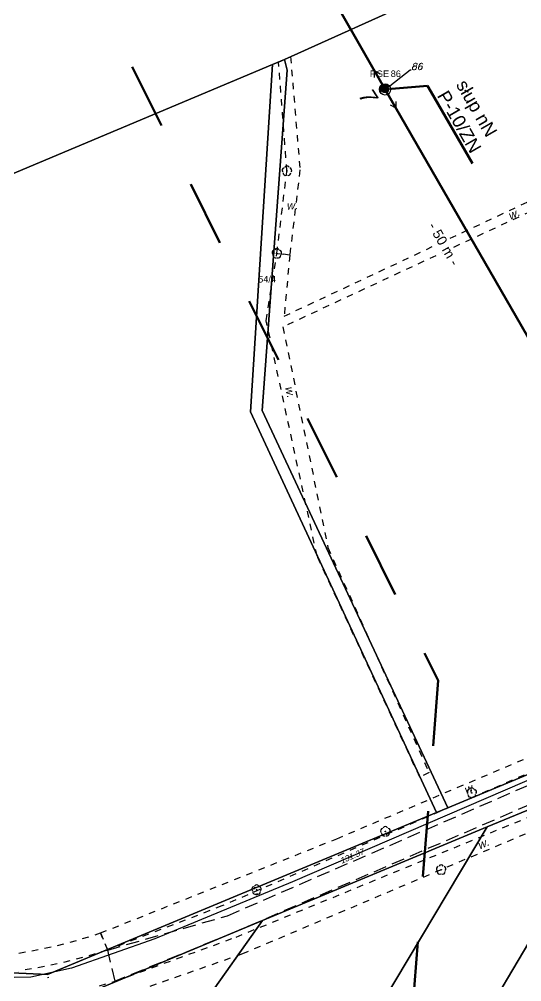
# Model space of a CAD drawing. Header units: metres. Extents: x 7542702 to 7555152, y 5804026 to 5815503.
# Drawn here: x 7547195.9 to 7547272.6, y 5806736 to 5806882.9 of the extents above; entities that cross this region are included whole.
import ezdxf
from ezdxf import colors
from ezdxf.entities.mleader import LeaderData, LeaderLine
from ezdxf.enums import TextEntityAlignment as Align
from ezdxf.math import Vec2, Vec3

# ---------------------------------------------------------------- set-up
doc = ezdxf.new("R2010")
doc.units = ezdxf.units.M
for name, pattern in [('4001', [0]), ('4002', [2, 1, -1]), ('4003', [3, 2, -1])]:
    doc.linetypes.add(name, pattern=pattern)
doc.layers.add('!tele', color=30, linetype='Continuous', lineweight=50, plot=False)
for name, color, linetype, lineweight in [('!trafo', 6, '4002', 50), ('_numery slupow etap 4 cz. 2', 7, 'Continuous', 40), ('_SIEC_NAPOWIETRZNA', 5, 'Continuous', 50), ('_SLUP_DZIERZAWIONY_ENERGETYCZNY', 1, 'Continuous', 30)]:
    doc.layers.add(name, color=color, linetype=linetype, lineweight=lineweight)
for name, color, linetype in [('_MM opisy', 7, 'Continuous'), ('_MM slupy', 5, 'Continuous'), ('Drogi', 135, 'Continuous'), ('Dzialki', 165, 'Continuous'), ('Linie_napowietrzne', 184, 'Continuous'), ('makro-numeracja-punktow', 7, 'Continuous'), ('Projekty', 252, 'Continuous'), ('Roslinnosc', 104, 'Continuous'), ('Uz_Telekomunikacja', 252, 'Continuous'), ('Wody', 184, 'Continuous')]:
    doc.layers.add(name, color=color, linetype=linetype)
doc.layers.add('DIM', color=7, linetype='Continuous', plot=False)
doc.styles.add('DYN_DIM', font='arial.ttf')
doc.styles.add('GeodText', font='romans.shx', dxfattribs={"oblique": 14.323945})
doc.styles.get("Standard").update_dxf_attribs({"font": 'arial.ttf'})
doc.dimstyles.new('opis linie', dxfattribs={"dimtxt": 1.5, "dimasz": 0.18, "dimexe": 0.18, "dimexo": 0.0625, "dimgap": 2.5, "dimtad": 4, "dimdec": 0, "dimzin": 0, "dimdsep": 46, "dimtxsty": 'Standard', "dimcen": 0.09, "dimse1": 1, "dimse2": 1, "dimsd1": 1, "dimsd2": 1, "dimclrt": 256, "dimadec": 0, "dimazin": 0, "dimtfac": 1, "dimtdec": 0, "dimtofl": 0, "dimtmove": 0, "dimatfit": 3, "dimfxl": 1, "dimtfill": 1, "dimtolj": 1, "dimtzin": 0, "dimarcsym": 0})
doc.dimstyles.get("Standard").update_dxf_attribs({"dimtxt": 0.18, "dimasz": 0.18, "dimexe": 0.18, "dimexo": 0.0625, "dimgap": 0.09, "dimtad": 0, "dimtih": 1, "dimtoh": 1, "dimdec": 4, "dimzin": 0, "dimdsep": 46, "dimtxsty": 'Standard', "dimcen": 0.09, "dimadec": 0, "dimazin": 0, "dimtfac": 1, "dimtdec": 4, "dimtofl": 0, "dimtmove": 0, "dimatfit": 3, "dimfxl": 1, "dimtolj": 1, "dimtzin": 0, "dimarcsym": 0})

# ---------------------------------------------------------------- blocks, each defined once
blk = doc.blocks.new('1422')
at = {"layer": 'Roslinnosc', "color": 104, "linetype": 'Continuous'}
blk.add_circle((0, 0), 0.1, dxfattribs=at)
for centre, start, end in [((-0.71, 0.23), 102.5, 221.75), ((0, 0.75), 30.19, 149.77), ((0.71, 0.23), 318.3, 77.49), ((-0.44, -0.61), 174.33, 293.45), ((0.44, -0.61), 246.24, 5.74)]:
    blk.add_arc(centre, 0.75, start, end, dxfattribs=at)
blk = doc.blocks.new('1361')
at = {"layer": 'Linie_napowietrzne', "color": 184, "linetype": 'Continuous'}
blk.add_circle((0, 0), 0.5, dxfattribs=at)
blk = doc.blocks.new('1366')
at = {"layer": 'Linie_napowietrzne', "color": 184, "linetype": 'Continuous'}
for p, q in [((0, 1), (0, 11)), ((-1, 4.8), (0, 6.5)), ((1, 4.8), (0, 6.5))]:
    blk.add_line(p, q, dxfattribs=at)
blk = doc.blocks.new('1756')
at = {"layer": 'Uz_Telekomunikacja', "color": 220, "linetype": 'Continuous'}
for radius in [0.16, 0.08]:
    blk.add_circle((0, 0), radius, dxfattribs=at)
blk = doc.blocks.new('SLUP_DZIERZAWIONY')
h = blk.add_hatch(color=256)
h.dxf.hatch_style = 1
h.paths.add_polyline_path([(0.53, 0, 1), (-0.53, 0, 1)])
at = {"lineweight": 30}
blk.add_circle((0, 0), 0.527, dxfattribs=at)
at = {"color": 7, "style": 'DYN_DIM', "flags": 13}
blk.add_attdef('ODC_FUNKCJONALNY', text='', height=1, dxfattribs=at).set_placement((0.36, 3.33), align=Align.CENTER)
at = {"color": 7, "flags": 12}
blk.add_attdef('WLASCICIEL', text='', height=1, dxfattribs=at).set_placement((0.63, 1.89), align=Align.RIGHT)
blk.add_attdef('SLUP_NUMER', (0.87, 1.89), '', height=1, dxfattribs=at)
blk.add_attdef('TYP', text='', height=1, dxfattribs=at).set_placement((0, -2.82), align=Align.CENTER)
blk = doc.blocks.new('ZN')
at = {"layer": '_MM slupy', "transparency": 33554687}
h = blk.add_hatch(color=256, dxfattribs=at)
h.dxf.hatch_style = 1
h.paths.add_polyline_path([(0, -0.86), (0, 0.86, 1)])
at = {"layer": '_MM slupy'}
blk.add_circle((0, 0), 0.857, dxfattribs=at)
blk = doc.blocks.new('*D226')
at = {"layer": 'Defpoints', "color": 0}
for p in [(7547227.68, 5806914.28), (7547251.09, 5806871.85), (7547251.74, 5806872.22)]:
    blk.add_point(p, dxfattribs=at)
at = {"layer": 'DIM', "insert": (7547236.22, 5806891.26), "char_height": 1.5, "attachment_point": 5, "rotation": 299.7713, "bg_fill": 3, "box_fill_scale": 1.1, "bg_fill_color": 9, "bg_fill_true_color": 13158600, "bg_fill_transparency": 0}
blk.add_mtext('\\A1;- 48 m -', dxfattribs=at)
blk = doc.blocks.new('*D227')
at = {"layer": 'Defpoints', "color": 0}
for p in [(7547251.74, 5806872.22), (7547276, 5806828.68), (7547276.64, 5806829.05)]:
    blk.add_point(p, dxfattribs=at)
at = {"layer": 'DIM', "insert": (7547260.71, 5806848.63), "char_height": 1.5, "attachment_point": 5, "rotation": 299.9833, "bg_fill": 3, "box_fill_scale": 1.1, "bg_fill_color": 9, "bg_fill_true_color": 13158600, "bg_fill_transparency": 0}
blk.add_mtext('\\A1;- 50 m -', dxfattribs=at)
blk = doc.blocks.new('q')
at = {"layer": '_MM slupy'}
blk.add_blockref('ZN', (0, 0), dxfattribs=at)
at = {"layer": '_MM opisy'}
ml = blk.add_multileader_mtext('Standard', dxfattribs=at)
ml.set_content('\\pxql;słup nN\\PP-10/ZN', color=256)
ml.set_leader_properties()
ml.build(insert=Vec2(0, 0))
ml.multileader.update_dxf_attribs({"has_text_frame": 1, "text_left_attachment_type": 5, "text_right_attachment_type": 5, "dogleg_length": 1, "arrow_head_size": 1})
ctx = ml.context
ctx.base_point, ctx.char_height, ctx.arrow_head_size, ctx.landing_gap_size, ctx.plane_origin = Vec3(3.75, 5.9), 2, 1, 1, Vec3(1.72, -1.42)
ctx.left_attachment, ctx.right_attachment = 5, 5
notes = []
notes.append((ctx, [(0, (1, 1, 0), (2.75, 5.9), (1, 0), 1, [(0, [(0, 0), (2.75, 5.9)], 0, [])])]))
ctx.mtext.insert, ctx.mtext.flow_direction = Vec3(4.75, 11.7), 5
ctx.mtext.has_bg_fill, ctx.mtext.bg_color, ctx.mtext.bg_scale_factor, ctx.mtext.bg_transparency, ctx.mtext.use_window_bg_color = 1, -1023410175, 1, 0, 1
for ctx, leaders in notes:
    for number, flags, end, landing, length, lines in leaders:
        leader = LeaderData()
        leader.index, (leader.has_last_leader_line, leader.has_dogleg_vector, leader.attachment_direction) = number, flags
        leader.last_leader_point, leader.dogleg_vector, leader.dogleg_length = Vec3(end), Vec3(landing), length
        for number, points, colour, breaks in lines:
            line = LeaderLine()
            line.index, line.vertices, line.color, line.breaks = number, Vec3.list(points), colors.encode_raw_color(colour), breaks
            leader.lines.append(line)
        ctx.leaders.append(leader)

msp = doc.modelspace()

# ---------------------------------------------------------------- linework, layer by layer
at = {"layer": '!tele', "elevation": 128.39}
msp.add_lwpolyline([(7546753, 5807364.54), (7546789.8, 5807342.99), (7546826.37, 5807322.07), (7546858.1, 5807303.47), (7546890.33, 5807282.98), (7546919.55, 5807253.69), (7546951.96, 5807219.03), (7546982.28, 5807186.48), (7547015.93, 5807152.6), (7547051.12, 5807122.23), (7547086.27, 5807093.58), (7547120.66, 5807066), (7547158.85, 5807035.02), (7547173.19, 5807009.18), (7547193.07, 5806974.33), (7547210.83, 5806943.6), (7547227.68, 5806914.28), (7547251.74, 5806872.22), (7547276.64, 5806829.05), (7547299.32, 5806789.72), (7547299.32, 5806789.68)], dxfattribs=at)
at = {"layer": '!trafo', "ltscale": 10}
msp.add_lwpolyline([(7546747.54, 5807433.55), (7546707.13, 5807334.94), (7547051.46, 5807071.49), (7547150.64, 5807000.95), (7547259.86, 5806782.01), (7547244.22, 5806581.99), (7547760.47, 5806214.35), (7547791.76, 5806291.46), (7547331.38, 5806646.8), (7547319.09, 5806843.46), (7547208.46, 5807050.19), (7546929.11, 5807322.84)], close=True, dxfattribs=at)
at = {"layer": '_SIEC_NAPOWIETRZNA'}
for points in [[(7547251.74, 5806872.22), (7547227.68, 5806914.28)], [(7547276.64, 5806829.05), (7547251.74, 5806872.22)]]:
    msp.add_lwpolyline(points, dxfattribs=at)
at = {"layer": 'Drogi', "color": 8, "linetype": '4003'}
for p, q in [((7547227.68, 5806746.09, 132.88), (7547311.67, 5806782.52, 130.95)), ((7547227.68, 5806746.09, 132.88), (7547311.67, 5806782.52, 130.95)), ((7547312.46, 5806779.74, 131.1), (7547228.66, 5806743.53, 132.85)), ((7547312.46, 5806779.74, 131.1), (7547228.66, 5806743.53, 132.85)), ((7547209.39, 5806740.86, 132.96), (7547227.68, 5806746.09, 132.88)), ((7547209.39, 5806740.86, 132.96), (7547227.68, 5806746.09, 132.88)), ((7547228.66, 5806743.53, 132.85), (7547210.51, 5806736.09, 133.06)), ((7547228.66, 5806743.53, 132.85), (7547210.51, 5806736.09, 133.06)), ((7547210.51, 5806736.09, 133.06), (7547209.39, 5806740.86, 132.96)), ((7547210.51, 5806736.09, 133.06), (7547209.39, 5806740.86, 132.96))]:
    msp.add_line(p, q, dxfattribs=at)
at = {"layer": 'Dzialki'}
for p, q in [((7547236.4, 5806876.8), (7547337.36, 5806922.3)), ((7547337.36, 5806922.3), (7547236.4, 5806876.8)), ((7547236.4, 5806876.8), (7547337.36, 5806922.3)), ((7547180.09, 5806853.16), (7547234.55, 5806876.03)), ((7547234.55, 5806876.03), (7547180.09, 5806853.16)), ((7547180.09, 5806853.16), (7547234.55, 5806876.03)), ((7547234.55, 5806876.03), (7547231.2, 5806823)), ((7547231.2, 5806823), (7547234.55, 5806876.03)), ((7547234.55, 5806876.03), (7547231.2, 5806823)), ((7547231.2, 5806823), (7547234.55, 5806876.03)), ((7547236.4, 5806876.8), (7547234.55, 5806876.03)), ((7547234.55, 5806876.03), (7547236.4, 5806876.8)), ((7547234.55, 5806876.03), (7547236.4, 5806876.8)), ((7547236.79, 5806875.18), (7547236.4, 5806876.8)), ((7547236.4, 5806876.8), (7547236.79, 5806875.18)), ((7547236.79, 5806875.18), (7547236.4, 5806876.8)), ((7547236.4, 5806876.8), (7547236.79, 5806875.18)), ((7547233, 5806823.22), (7547236.79, 5806875.18)), ((7547236.79, 5806875.18), (7547233, 5806823.22)), ((7547233, 5806823.22), (7547236.79, 5806875.18)), ((7547236.79, 5806875.18), (7547233, 5806823.22)), ((7547231.2, 5806823), (7547259.59, 5806761.84)), ((7547259.59, 5806761.84), (7547231.2, 5806823)), ((7547231.2, 5806823), (7547259.59, 5806761.84)), ((7547259.59, 5806761.84), (7547231.2, 5806823)), ((7547261.35, 5806762.58), (7547233, 5806823.22)), ((7547233, 5806823.22), (7547261.35, 5806762.58)), ((7547261.35, 5806762.58), (7547233, 5806823.22)), ((7547233, 5806823.22), (7547261.35, 5806762.58)), ((7547359.21, 5806803.31), (7547261.35, 5806762.58)), ((7547261.35, 5806762.58), (7547359.21, 5806803.31)), ((7547359.21, 5806803.31), (7547261.35, 5806762.58)), ((7547261.35, 5806762.58), (7547359.21, 5806803.31)), ((7547267.33, 5806759.65), (7547289.52, 5806768.89)), ((7547289.52, 5806768.89), (7547267.33, 5806759.65)), ((7547267.33, 5806759.65), (7547289.52, 5806768.89)), ((7547289.52, 5806768.89), (7547267.33, 5806759.65)), ((7547259.59, 5806761.84), (7547261.35, 5806762.58)), ((7547261.35, 5806762.58), (7547259.59, 5806761.84)), ((7547259.59, 5806761.84), (7547261.35, 5806762.58)), ((7547261.35, 5806762.58), (7547259.59, 5806761.84)), ((7547259.59, 5806761.84), (7547200.18, 5806737.12)), ((7547200.18, 5806737.12), (7547259.59, 5806761.84)), ((7547259.59, 5806761.84), (7547200.18, 5806737.12)), ((7547200.18, 5806737.12), (7547259.59, 5806761.84)), ((7547220.28, 5806681.03), (7547267.33, 5806759.65)), ((7547267.33, 5806759.65), (7547220.28, 5806681.03)), ((7547220.28, 5806681.03), (7547267.33, 5806759.65)), ((7547267.33, 5806759.65), (7547220.28, 5806681.03)), ((7547267.33, 5806759.65), (7547233.05, 5806745.38)), ((7547233.05, 5806745.38), (7547267.33, 5806759.65)), ((7547267.33, 5806759.65), (7547233.05, 5806745.38)), ((7547233.05, 5806745.38), (7547267.33, 5806759.65)), ((7547232.43, 5806672.02), (7547279.07, 5806751.16)), ((7547279.07, 5806751.16), (7547232.43, 5806672.02)), ((7547232.43, 5806672.02), (7547279.07, 5806751.16)), ((7547279.07, 5806751.16), (7547232.43, 5806672.02)), ((7547198.66, 5806697.05), (7547233.05, 5806745.38)), ((7547233.05, 5806745.38), (7547198.66, 5806697.05)), ((7547198.66, 5806697.05), (7547233.05, 5806745.38)), ((7547233.05, 5806745.38), (7547201.06, 5806732.07)), ((7547201.06, 5806732.07), (7547233.05, 5806745.38)), ((7547233.05, 5806745.38), (7547201.06, 5806732.07)), ((7547200.18, 5806737.12), (7547159.14, 5806739.17)), ((7547159.14, 5806739.17), (7547200.18, 5806737.12)), ((7547200.18, 5806737.12), (7547159.14, 5806739.17)), ((7547159.14, 5806739.17), (7547200.18, 5806737.12))]:
    msp.add_line(p, q, dxfattribs=at)
at = {"layer": 'Projekty', "linetype": '4003'}
for p, q in [((7547231.72, 5806750.14), (7547231.9, 5806750.49)), ((7547232.11, 5806749.22), (7547232.26, 5806749.56)), ((7547200.21, 5806736.66), (7547200.42, 5806736.7))]:
    msp.add_line(p, q, dxfattribs=at)
at = {"layer": 'Uz_Telekomunikacja', "linetype": '4001'}
for p, q in [((7547304.65, 5806780.13, 129.87), (7547237.63, 5806751.27, 131.37)), ((7547304.65, 5806780.13, 129.87), (7547237.63, 5806751.27, 131.37)), ((7547237.63, 5806751.27, 131.37), (7547216.6, 5806742.55, 131.97)), ((7547216.6, 5806742.55, 131.97), (7547203.87, 5806738.1, 132.17)), ((7547203.87, 5806738.1, 132.17), (7547197.64, 5806736.7, 132.27)), ((7547197.64, 5806736.7, 132.27), (7547184.19, 5806736.42, 132.37))]:
    msp.add_line(p, q, dxfattribs=at)
at = {"layer": 'Wody', "color": 184, "linetype": '4002'}
for points in [[(7547235.21, 5806847.18, 0), (7547236.76, 5806859.78, 0), (7547235.49, 5806876.39, 0), (7547237.31, 5806877.22, 0), (7547238.75, 5806859.93, 0), (7547237.19, 5806846.94, 0), (7547235.21, 5806847.18, 0)], [(7547237.19, 5806846.94, 0), (7547236.33, 5806837.6, 0), (7547273.01, 5806854.81, 130.47), (7547303.29, 5806868.53, 0), (7547303.49, 5806867.43, 0), (7547273.99, 5806853.59, 130.47), (7547236.14, 5806835.96, 0), (7547243.01, 5806802.31, 0), (7547258.46, 5806767.97, 0), (7547257.05, 5806767.23, 0), (7547241.35, 5806801.01, 0), (7547233.6, 5806836.91, 0), (7547235.21, 5806847.18, 0), (7547237.19, 5806846.94, 0)], [(7547237.19, 5806846.94, 0), (7547236.33, 5806837.6, 0), (7547273.01, 5806854.81, 130.47), (7547303.29, 5806868.53, 0), (7547303.49, 5806867.43, 0), (7547273.99, 5806853.59, 130.47), (7547236.14, 5806835.96, 0), (7547243.01, 5806802.31, 0), (7547258.46, 5806767.97, 0), (7547257.05, 5806767.23, 0), (7547241.35, 5806801.01, 0), (7547233.6, 5806836.91, 0), (7547235.21, 5806847.18, 0), (7547237.19, 5806846.94, 0)], [(7547193.97, 5806732.48, 0), (7547196.44, 5806732.81, 0), (7547200.39, 5806733.49, 0), (7547203.32, 5806734.11, 0), (7547206.23, 5806734.83, 0), (7547210.51, 5806736.09, 133.06), (7547228.99, 5806742.83, 132.94), (7547312.95, 5806777.24, 130.75), (7547331.5, 5806786.17, 130.96), (7547361.44, 5806798.31, 129.96), (7547362.77, 5806798.95, 0), (7547363.89, 5806796.04, 129.32), (7547360.52, 5806795.96, 129.37), (7547332.26, 5806784.08, 130.96), (7547311.84, 5806774.91, 131.42), (7547260.31, 5806753.12, 132.08), (7547229.99, 5806740.27, 132.7), (7547211.14, 5806733.66, 132.85), (7547210.19, 5806733.35, 0), (7547203.44, 5806731.49, 0), (7547200.02, 5806730.77, 0), (7547196.07, 5806730.11, 0), (7547191.34, 5806729.57, 0)], [(7547193.97, 5806732.48, 0), (7547196.44, 5806732.81, 0), (7547200.39, 5806733.49, 0), (7547203.32, 5806734.11, 0), (7547206.23, 5806734.83, 0), (7547210.51, 5806736.09, 133.06), (7547228.99, 5806742.83, 132.94), (7547312.95, 5806777.24, 130.75), (7547331.5, 5806786.17, 130.96), (7547361.44, 5806798.31, 129.96), (7547362.77, 5806798.95, 0), (7547363.89, 5806796.04, 129.32), (7547360.52, 5806795.96, 129.37), (7547332.26, 5806784.08, 130.96), (7547311.84, 5806774.91, 131.42), (7547260.31, 5806753.12, 132.08), (7547229.99, 5806740.27, 132.7), (7547211.14, 5806733.66, 132.85), (7547210.19, 5806733.35, 0), (7547203.44, 5806731.49, 0), (7547200.02, 5806730.77, 0), (7547196.07, 5806730.11, 0), (7547191.34, 5806729.57, 0)], [(7547209.39, 5806740.86, 132.96), (7547208.29, 5806743.46, 132.87), (7547244.37, 5806757.84, 132.3), (7547320.26, 5806790.08, 130.63), (7547320.7, 5806788.23, 130.63), (7547226.83, 5806747.59, 132.66), (7547209.39, 5806740.86, 132.96)], [(7547209.39, 5806740.86, 132.96), (7547208.29, 5806743.46, 132.87), (7547244.37, 5806757.84, 132.3), (7547320.26, 5806790.08, 130.63), (7547320.7, 5806788.23, 130.63), (7547226.83, 5806747.59, 132.66), (7547209.39, 5806740.86, 132.96)], [(7547195.82, 5806740.4, 0), (7547197.79, 5806740.73, 0), (7547199.75, 5806741.12, 0), (7547201.7, 5806741.56, 0), (7547203.64, 5806742.05, 0), (7547205.56, 5806742.6, 0), (7547207.47, 5806743.19, 0), (7547208.29, 5806743.46, 132.87), (7547209.39, 5806740.86, 132.96), (7547207.48, 5806740.26, 0), (7547205.56, 5806739.71, 0), (7547203.62, 5806739.2, 0), (7547201.68, 5806738.74, 0), (7547199.72, 5806738.33, 0), (7547197.76, 5806737.97, 0), (7547195.78, 5806737.65, 0)]]:
    msp.add_polyline3d(points, dxfattribs=at)

# ---------------------------------------------------------------- block references
at = {"layer": '_SLUP_DZIERZAWIONY_ENERGETYCZNY'}
msp.add_blockref('SLUP_DZIERZAWIONY', (7547251.74, 5806872.22), dxfattribs=at).add_auto_attribs({'WLASCICIEL': 'PGE', 'SLUP_NUMER': '86'})
at = {"layer": 'Linie_napowietrzne', "color": 184}
for name, xscale, yscale, zscale, rotation in [('1366', 0.5, 0.5, 0.5, 29.77128099999999), ('1366', 0.5, 0.5, 0.5, 29.77128099999999), ('1361', 0.5, 0.5, 0.5, 209.7712809999998), ('1361', 0.4999999999999999, 0.4999999999999999, 0.4999999999999999, 209.9732209999998), ('1361', 0.4999999999999999, 0.4999999999999999, 0.4999999999999999, 209.9732209999998), ('1361', 0.5, 0.5, 0.5, 209.7712809999997), ('1361', 0.4999999999999998, 0.4999999999999998, 0.4999999999999998, 209.9732209999997), ('1361', 0.4999999999999998, 0.4999999999999998, 0.4999999999999998, 209.9732209999997), ('1366', 0.4999999999999999, 0.4999999999999999, 0.4999999999999999, 209.9732209999998), ('1366', 0.4999999999999999, 0.4999999999999999, 0.4999999999999999, 209.9732209999998), ('1366', 0.4999999999999998, 0.4999999999999998, 0.4999999999999998, 209.9732209999997), ('1366', 0.4999999999999998, 0.4999999999999998, 0.4999999999999998, 209.9732209999997)]:
    msp.add_blockref(name, (7547251.74, 5806872.22), dxfattribs=dict(at, xscale=xscale, yscale=yscale, zscale=zscale, rotation=rotation))
at = {"layer": 'Linie_napowietrzne', "color": 184, "xscale": 0.5, "yscale": 0.5, "zscale": 0.5}
msp.add_blockref('1361', (7547251.74, 5806872.22), dxfattribs=at)
msp.add_blockref('1361', (7547251.74, 5806872.22), dxfattribs=at)
at = {"layer": 'Roslinnosc', "color": 104, "xscale": 0.5, "yscale": 0.5, "zscale": 0.5}
for p in [(7547236.76, 5806859.78), (7547235.21, 5806847.18), (7547264.98, 5806764.86, 131.61), (7547264.98, 5806764.86, 131.61), (7547251.79, 5806758.95, 131.87), (7547260.31, 5806753.12, 132.08), (7547232.12, 5806750.04, 132.49)]:
    msp.add_blockref('1422', p, dxfattribs=at)
at = {"layer": 'Uz_Telekomunikacja', "xscale": 0.5, "yscale": 0.5, "zscale": 0.5}
msp.add_blockref('1756', (7547246.49, 5806755.09), dxfattribs=at)

# ---------------------------------------------------------------- texts
at = {"layer": 'Dzialki'}
msp.add_text('54/4', height=1, dxfattribs=at).set_placement((7547232.37, 5806842.75))
msp.add_text('54/4', height=1, dxfattribs=at).set_placement((7547232.37, 5806842.75))
at = {"layer": 'makro-numeracja-punktow', "color": 6, "insert": (7547255.74, 5806875.22), "char_height": 1, "attachment_point": 7, "line_spacing_factor": 0.8, "style": 'GeodText'}
msp.add_mtext('86', dxfattribs=at)
at = {"layer": 'Uz_Telekomunikacja', "oblique": 15}
msp.add_text('131.37', height=0.9, rotation=23.2975, dxfattribs=at).set_placement((7547245.08, 5806754))
at = {"layer": 'Wody', "color": 184, "oblique": 15}
for rotation, p in [(3.7723, (7547236.67, 5806853.84)), (25.0351, (7547270.83, 5806852.26)), (25.0351, (7547270.83, 5806852.26)), (281.539, (7547236.46, 5806826.83)), (281.539, (7547236.46, 5806826.83)), (23.017, (7547264.06, 5806764.61)), (23.017, (7547264.06, 5806764.61)), (22.9678, (7547266.13, 5806756.18)), (22.9678, (7547266.13, 5806756.18))]:
    msp.add_text('w.', height=1.25, rotation=rotation, dxfattribs=at).set_placement(p)

# ---------------------------------------------------------------- leaders
at = {"layer": 'makro-numeracja-punktow', "color": 6, "has_arrowhead": 0, "annotation_type": 0, "has_hookline": 1, "hookline_direction": 0, "text_width": 1.74}
msp.add_leader([(7547251.74, 5806872.22), (7547255.56, 5806875.22), (7547255.74, 5806875.22)], dimstyle='Standard', dxfattribs=at)

# ---------------------------------------------------------------- next in the draw order: block references
at = {"layer": '!tele', "rotation": 299.9832661638729}
msp.add_blockref('q', (7547251.74, 5806872.22), dxfattribs=at)

# ---------------------------------------------------------------- next in the draw order: dimensions: what is measured, and where the dimension line sits
at = {"layer": 'DIM'}
dim = msp.add_aligned_dim(p1=(7547227.68, 5806914.28), p2=(7547251.74, 5806872.22), distance=-0.75, dimstyle='opis linie', override={"dimpost": '- <> m -'}, dxfattribs=at)
dim.commit()
dim.dimension.update_dxf_attribs({"geometry": '*D226', "text_midpoint": (7547236.22, 5806891.26)})

# ---------------------------------------------------------------- next in the draw order: texts
at = {"layer": '_numery slupow etap 4 cz. 2', "oblique": 10}
msp.add_text('7', height=2.5, rotation=302.5494, dxfattribs=at).set_placement((7547247.5, 5806871.44))

# ---------------------------------------------------------------- next in the draw order: dimensions: what is measured, and where the dimension line sits
at = {"layer": 'DIM'}
dim = msp.add_aligned_dim(p1=(7547251.74, 5806872.22), p2=(7547276.64, 5806829.05), distance=-0.75, dimstyle='opis linie', override={"dimpost": '- <> m -'}, dxfattribs=at)
dim.commit()
dim.dimension.update_dxf_attribs({"geometry": '*D227', "text_midpoint": (7547260.71, 5806848.63)})

doc.saveas('drawing.dxf')
